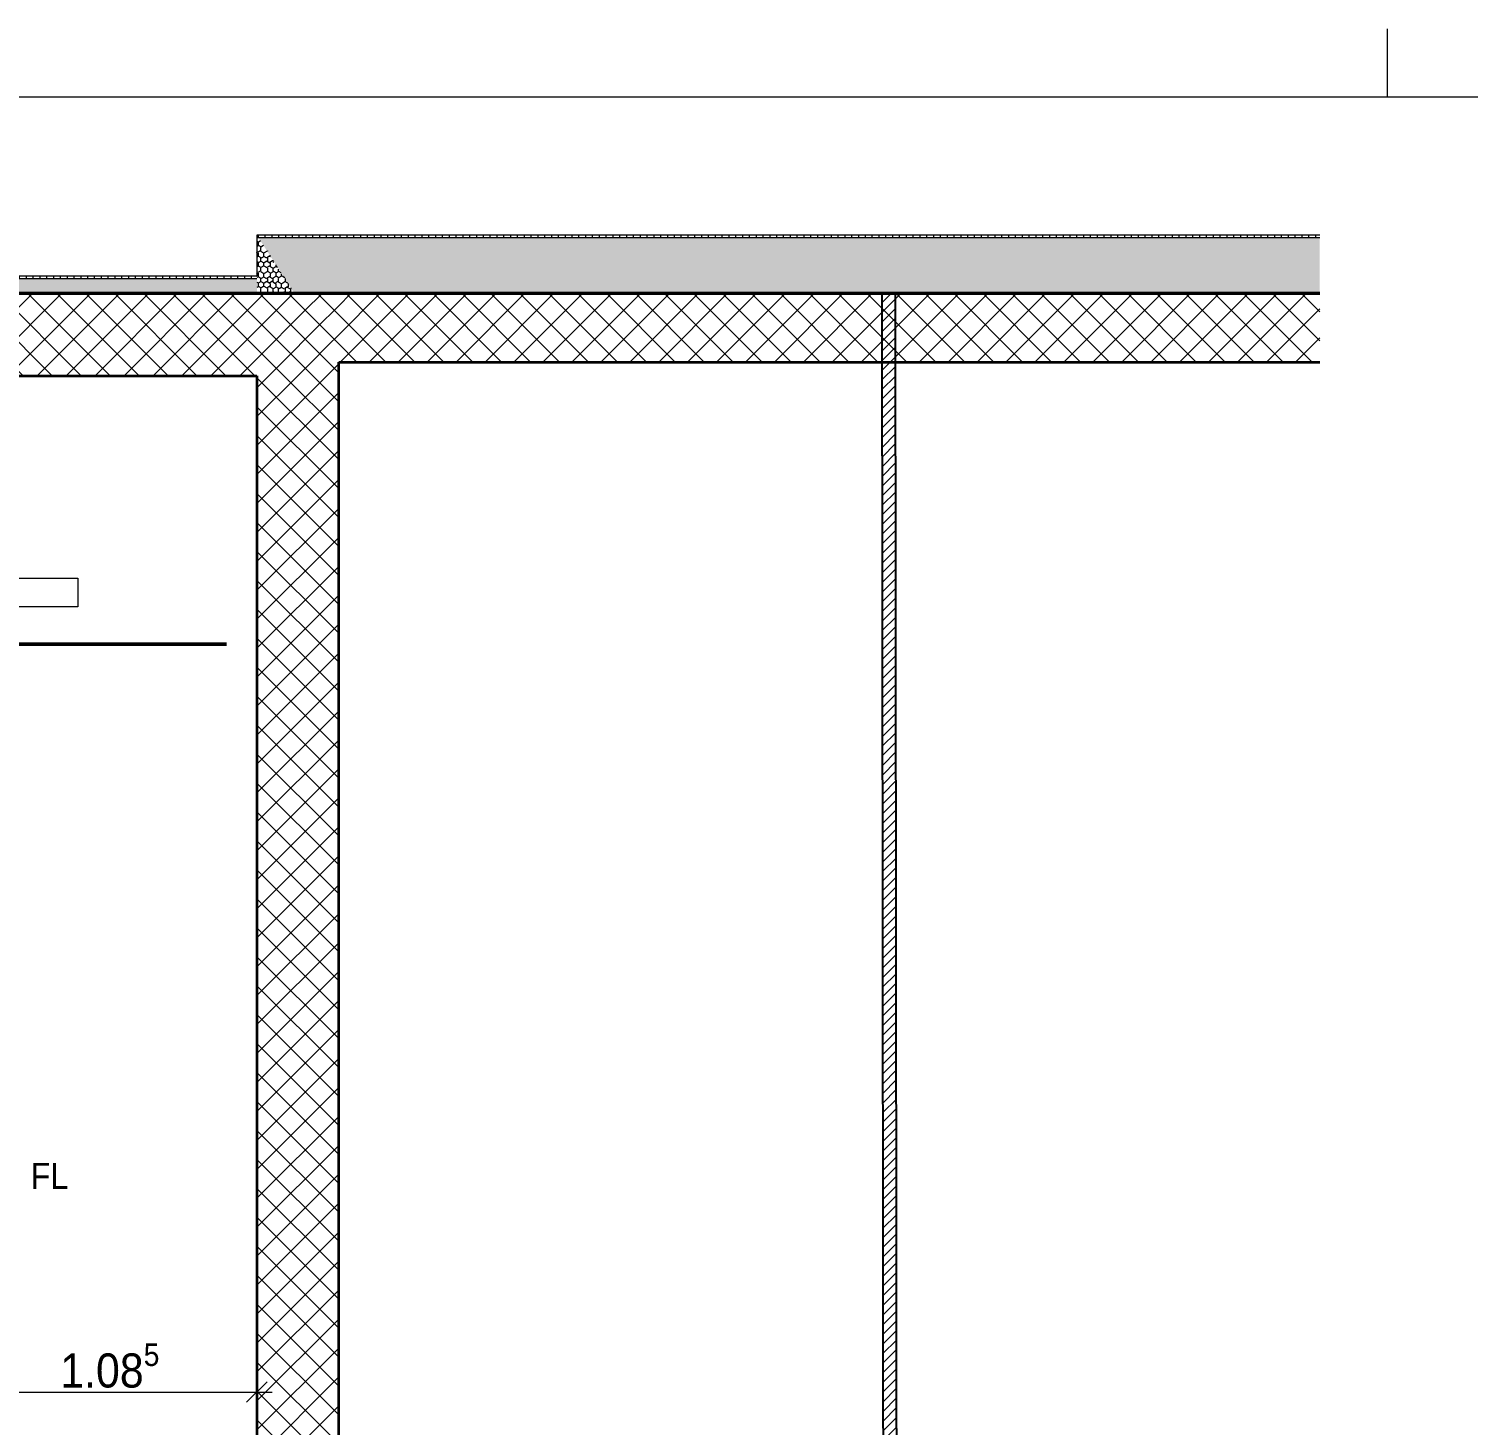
# Model space of a CAD drawing. Header units: metres. Extents: x -0.64 to 0.89, y -0.01 to 0.61.
# Drawn here: x 0.1134 to 0.2189, y 0.4967 to 0.599 of the extents above; entities that cross this region are included whole.
import ezdxf
from ezdxf.xclip import XClip

# ---------------------------------------------------------------- set-up
doc = ezdxf.new("R2010")
doc.units = ezdxf.units.M
doc.header["$MEASUREMENT"] = 0
doc.header["$XCLIPFRAME"] = 0
doc.linetypes.add('Strichpunkt 6_2_2mm Schnitt', pattern=[0.01, 0.006, -0.002, 0, -0.002])
for name, color, linetype in [('011_Stift 1.Grau', 7, 'Continuous'), ('015 Innenwände', 7, 'Continuous'), ('015 Innenwände Bauteilschraffuren', 7, 'Continuous'), ('015 Innenwände Schichttrennlinien', 7, 'Continuous'), ('107 Schutzraum', 7, 'Continuous'), ('107 Schutzraum Schichttrennlinien', 7, 'Continuous'), ('340 Schutzraum', 7, 'Continuous'), ('910 Layout Planrahmen', 7, 'Continuous')]:
    doc.layers.add(name, color=color, linetype=linetype)
doc.styles.add('ERSTELLTER_STIL_5', font='Arial.ttf', dxfattribs={"width": 0.9})
pattern_1 = [(45, (0.5632625, 0.7045894), (-0.00106066, 0.00106066), []), (135, (0.5632625, 0.7045894), (0.00106066, 0.00106066), [])]
pattern_2 = [(270, (0.5632625, 0.7045894), (0.0005, 0), [])]
pattern_3 = [(90, (0.5632625, 0.7045894), (-0.0004330127, 0), [0.00025, -0.0005]), (90, (0.563046, 0.7049644), (-0.0004330127, 0), [0.00025, -0.0005]), (150, (0.5632625, 0.7048394), (0.00021650635, 0.000375), [0.00025, -0.0005]), (150, (0.5628295, 0.7048394), (0.00021650635, 0.000375), [0.00025, -0.0005]), (210, (0.5632625, 0.7045894), (-0.00021650635, 0.000375), [0.00025, -0.0005]), (210, (0.5628295, 0.7045894), (-0.00021650635, 0.000375), [0.00025, -0.0005])]

# ---------------------------------------------------------------- blocks, each defined once
blk = doc.blocks.new('*X6')
at = {"layer": '015 Innenwände Bauteilschraffuren', "linetype": 'Continuous', "lineweight": 0, "true_color": 0x000000}
blk.add_hatch(color=18, dxfattribs=at).paths.add_polyline_path([(0.13015, 0.57968), (0.13015, 0.57958), (0.13126, 0.57958), (0.13126, 0.57968)])
blk = doc.blocks.new('*X7')
at = {"layer": '015 Innenwände Bauteilschraffuren', "linetype": 'Continuous', "lineweight": 0, "true_color": 0x000000}
for points in [[(0.14726, 0.57968), (0.13926, 0.57968), (0.13926, 0.57958), (0.14726, 0.57958)], [(0.16326, 0.57968), (0.15526, 0.57968), (0.15526, 0.57958), (0.16326, 0.57958)], [(0.17926, 0.57968), (0.17126, 0.57968), (0.17126, 0.57958), (0.17926, 0.57958)], [(0.19526, 0.57968), (0.18726, 0.57968), (0.18726, 0.57958), (0.19526, 0.57958)], [(0.20806, 0.57968), (0.20326, 0.57968), (0.20326, 0.57958), (0.20806, 0.57958)]]:
    blk.add_hatch(color=18, dxfattribs=at).paths.add_polyline_path(points)
blk = doc.blocks.new('*X17')
at = {"layer": '015 Innenwände Bauteilschraffuren', "linetype": 'Continuous', "lineweight": 0, "true_color": 0x000000}
for points in [[(0.06726, 0.57968), (0.06245, 0.57968), (0.06245, 0.57958), (0.06726, 0.57958)], [(0.07526, 0.57958), (0.08326, 0.57958), (0.08326, 0.57968), (0.07526, 0.57968)], [(0.09126, 0.57958), (0.09926, 0.57958), (0.09926, 0.57968), (0.09126, 0.57968)], [(0.10726, 0.57958), (0.11526, 0.57958), (0.11526, 0.57968), (0.10726, 0.57968)], [(0.12326, 0.57968), (0.12326, 0.57958), (0.13015, 0.57958), (0.13015, 0.57968)]]:
    blk.add_hatch(color=18, dxfattribs=at).paths.add_polyline_path(points)
blk = doc.blocks.new('Zeichnung_2_1', base_point=(0.56326, 0.70459))
at = {"layer": '015 Innenwände Bauteilschraffuren', "linetype": 'Continuous', "lineweight": 0, "true_color": 0x000000}
h = blk.add_hatch(dxfattribs=at)
h.set_pattern_fill('Dämmstoff__allgemein_ver_32', color=18, style=0, pattern_type=2)
h.set_pattern_definition(pattern_2)
h.paths.add_polyline_path([(0.13028, 0.58368), (0.13015, 0.58388), (0.13015, 0.58368)])
h = blk.add_hatch(dxfattribs=at)
h.set_pattern_fill('Dämmstoff__allgemein_ver_32', color=18, style=0, pattern_type=2)
h.set_pattern_definition(pattern_2)
h.paths.add_polyline_path([(0.20806, 0.58388), (0.13015, 0.58388), (0.13028, 0.58368), (0.20806, 0.58368)])
h = blk.add_hatch(dxfattribs=at)
h.set_pattern_fill('Dämmstoff__Polystyrol_XP_F3', color=18, style=0, pattern_type=2)
h.set_pattern_definition(pattern_3)
h.paths.add_polyline_path([(0.13286, 0.57968), (0.13028, 0.58368), (0.13015, 0.58368), (0.13015, 0.57968)])
h = blk.add_hatch(dxfattribs=at)
h.set_pattern_fill('Dämmstoff__Polystyrol_XP_F3', color=18, style=0, pattern_type=2)
h.set_pattern_definition(pattern_3)
h.paths.add_polyline_path([(0.20806, 0.58368), (0.13028, 0.58368), (0.13286, 0.57968), (0.20806, 0.57968)])
h = blk.add_hatch(dxfattribs=at)
h.set_pattern_fill('Dämmstoff__allgemein_ver_32', color=18, style=0, pattern_type=2)
h.set_pattern_definition(pattern_2)
h.paths.add_polyline_path([(0.06135, 0.58068), (0.13015, 0.58068), (0.13015, 0.58088), (0.06135, 0.58088)])
h = blk.add_hatch(dxfattribs=at)
h.set_pattern_fill('Dämmstoff__Polystyrol_XP_F3', color=18, style=0, pattern_type=2)
h.set_pattern_definition(pattern_3)
h.paths.add_polyline_path([(0.06235, 0.58068), (0.06235, 0.57968), (0.13015, 0.57968), (0.13015, 0.58068)])
h = blk.add_hatch(dxfattribs=at)
h.set_pattern_fill('Beton_0001', color=18, style=0, pattern_type=2)
h.set_pattern_definition(pattern_1)
h.paths.add_polyline_path([(0.06845, 0.57358), (0.13015, 0.57358), (0.13015, 0.57958), (0.06845, 0.57958)])
h = blk.add_hatch(dxfattribs=at)
h.set_pattern_fill('Beton_0001', color=18, style=0, pattern_type=2)
h.set_pattern_definition(pattern_1)
h.paths.add_polyline_path([(0.13015, 0.57458), (0.13615, 0.57458), (0.13293, 0.57958), (0.13015, 0.57958)])
h = blk.add_hatch(dxfattribs=at)
h.set_pattern_fill('Beton_0001', color=18, style=0, pattern_type=2)
h.set_pattern_definition(pattern_1)
h.paths.add_polyline_path([(0.13615, 0.57958), (0.13293, 0.57958), (0.13615, 0.57458)])
h = blk.add_hatch(dxfattribs=at)
h.set_pattern_fill('Beton_0001', color=18, style=0, pattern_type=2)
h.set_pattern_definition(pattern_1)
h.paths.add_polyline_path([(0.20806, 0.57958), (0.13615, 0.57958), (0.13615, 0.57458), (0.20806, 0.57458)])
h = blk.add_hatch(dxfattribs=at)
h.set_pattern_fill('Holz__massiv_0001', color=18, style=0, pattern_type=2)
h.set_pattern_definition([(45, (0.5632625, 0.7045894), (-0.0003535534, 0.0003535534), [])])
h.paths.add_polyline_path([(0.17596, 0.57958), (0.17606, 0.48458), (0.17706, 0.48458), (0.17696, 0.57958)])
h = blk.add_hatch(dxfattribs=at)
h.set_pattern_fill('Beton_0001', color=18, style=0, pattern_type=2)
h.set_pattern_definition(pattern_1)
h.paths.add_polyline_path([(0.13615, 0.57358), (0.13615, 0.57458), (0.13015, 0.57458), (0.13015, 0.57358)])
h = blk.add_hatch(dxfattribs=at)
h.set_pattern_fill('Beton_0001', color=18, style=0, pattern_type=2)
h.set_pattern_definition(pattern_1)
h.paths.add_polyline_path([(0.13015, 0.47472), (0.13615, 0.47472), (0.13615, 0.47592), (0.13615, 0.57358), (0.13015, 0.57358)])
at = {"layer": '015 Innenwände', "color": 7, "linetype": 'Continuous', "lineweight": 13, "ltscale": 1000, "flags": 128}
for points in [[(0.13015, 0.58388), (0.13015, 0.58368)], [(0.20806, 0.58388), (0.13015, 0.58388)], [(0.13015, 0.58088), (0.06135, 0.58088)]]:
    blk.add_lwpolyline(points, dxfattribs=at)
at = {"layer": '015 Innenwände', "color": 7, "linetype": 'Continuous', "lineweight": 20, "ltscale": 1000, "flags": 128}
blk.add_lwpolyline([(0.13015, 0.58368), (0.13015, 0.58088)], dxfattribs=at)
at = {"layer": '015 Innenwände', "color": 7, "linetype": 'Continuous', "lineweight": 25, "ltscale": 1000, "flags": 128}
for points in [[(0.17596, 0.57958), (0.17606, 0.48458)], [(0.17696, 0.57958), (0.17596, 0.57958)], [(0.17706, 0.48458), (0.17696, 0.57958)]]:
    blk.add_lwpolyline(points, dxfattribs=at)
at = {"layer": '015 Innenwände', "color": 7, "linetype": 'Continuous', "lineweight": 35, "ltscale": 1000, "flags": 128}
for points in [[(0.13615, 0.47472), (0.13615, 0.57458)], [(0.13615, 0.57458), (0.20806, 0.57458)], [(0.06845, 0.57358), (0.13015, 0.57358)], [(0.13015, 0.57358), (0.13015, 0.47472)]]:
    blk.add_lwpolyline(points, dxfattribs=at)
at = {"layer": '015 Innenwände Schichttrennlinien', "color": 7, "linetype": 'Continuous', "lineweight": 20, "ltscale": 1000}
for p, q in [((0.13028, 0.58368), (0.13015, 0.58368)), ((0.20806, 0.58368), (0.13028, 0.58368)), ((0.13015, 0.58068), (0.06235, 0.58068)), ((0.13015, 0.57968), (0.06245, 0.57968)), ((0.13286, 0.57968), (0.13015, 0.57968)), ((0.20806, 0.57968), (0.13286, 0.57968))]:
    blk.add_line(p, q, dxfattribs=at)
at = {"layer": '015 Innenwände Schichttrennlinien', "color": 7, "linetype": 'Continuous', "lineweight": 35, "ltscale": 1000}
for p, q in [((0.13015, 0.57958), (0.06845, 0.57958)), ((0.13293, 0.57958), (0.13015, 0.57958)), ((0.13293, 0.57958), (0.13015, 0.57958)), ((0.13615, 0.57958), (0.13293, 0.57958)), ((0.13615, 0.57958), (0.13293, 0.57958)), ((0.20806, 0.57958), (0.13615, 0.57958))]:
    blk.add_line(p, q, dxfattribs=at)
at = {"layer": '107 Schutzraum', "color": 7, "linetype": 'Continuous', "lineweight": 13, "ltscale": 1000}
for p, q in [((0.13015, 0.4977), (0.13015, 0.50311)), ((0.10845, 0.49911), (0.13015, 0.49911)), ((0.1294, 0.49836), (0.1309, 0.49986)), ((0.13015, 0.49911), (0.13128, 0.49911))]:
    blk.add_line(p, q, dxfattribs=at)
at = {"layer": '107 Schutzraum Schichttrennlinien', "color": 7, "linetype": 'Continuous', "lineweight": 13, "ltscale": 1000, "flags": 128}
blk.add_lwpolyline([(0.08798, 0.55875), (0.11702, 0.55875), (0.11702, 0.55664), (0.08798, 0.55664)], close=True, dxfattribs=at)
at = {"layer": '340 Schutzraum', "color": 7, "linetype": 'Strichpunkt 6_2_2mm Schnitt', "lineweight": 50, "ltscale": 1000, "flags": 128}
blk.add_lwpolyline([(0.02853, 0.56377), (0.02853, 0.5539), (0.12793, 0.5539)], dxfattribs=at)
at = {"color": 7, "linetype": 'Continuous', "lineweight": 13, "ltscale": 1000}
for name in ['*X17', '*X6', '*X7']:
    blk.add_blockref(name, (0, 0), dxfattribs=at)
at = {"layer": '107 Schutzraum', "color": 7, "linetype": 'Continuous', "lineweight": 13, "insert": (0.11574, 0.49871), "char_height": 0.0025, "attachment_point": 7, "style": 'ERSTELLTER_STIL_5'}
blk.add_mtext('\\A1;{\\pql;\\fArial|b0|i0|c0|p0;\\W0.900000;1.08\\fArial|b0|i0|c0|p0;\\W0.900000;\\A1{\\H.66x;\\S5^  ;}}', dxfattribs=at)
at = {"layer": '340 Schutzraum', "color": 7, "linetype": 'Continuous', "lineweight": 13, "insert": (0.11356, 0.5159), "char_height": 0.0019, "attachment_point": 1, "style": 'ERSTELLTER_STIL_5'}
blk.add_mtext('\\A1;{\\pql;\\fArial|b0|i0|c0|p0;\\W0.900000;FL}', dxfattribs=at)

msp = doc.modelspace()

# ---------------------------------------------------------------- linework, layer by layer
at = {"layer": '910 Layout Planrahmen', "color": 7, "linetype": 'Continuous', "lineweight": 13, "ltscale": 1000}
for p, q in [((0.213, 0.599), (0.213, 0.594)), ((0.424, 0.594), (0.005, 0.594))]:
    msp.add_line(p, q, dxfattribs=at)

# ---------------------------------------------------------------- block references
at = {"layer": '011_Stift 1.Grau', "color": 7, "linetype": 'Continuous', "lineweight": 13, "ltscale": 1000}
ref = msp.add_blockref('Zeichnung_2_1', (0.56326, 0.70459), dxfattribs=at)
XClip(ref).set_block_clipping_path([(0.0069622951, 0.0772468264), (0.2080568708, 0.594)])

doc.saveas('drawing.dxf')
